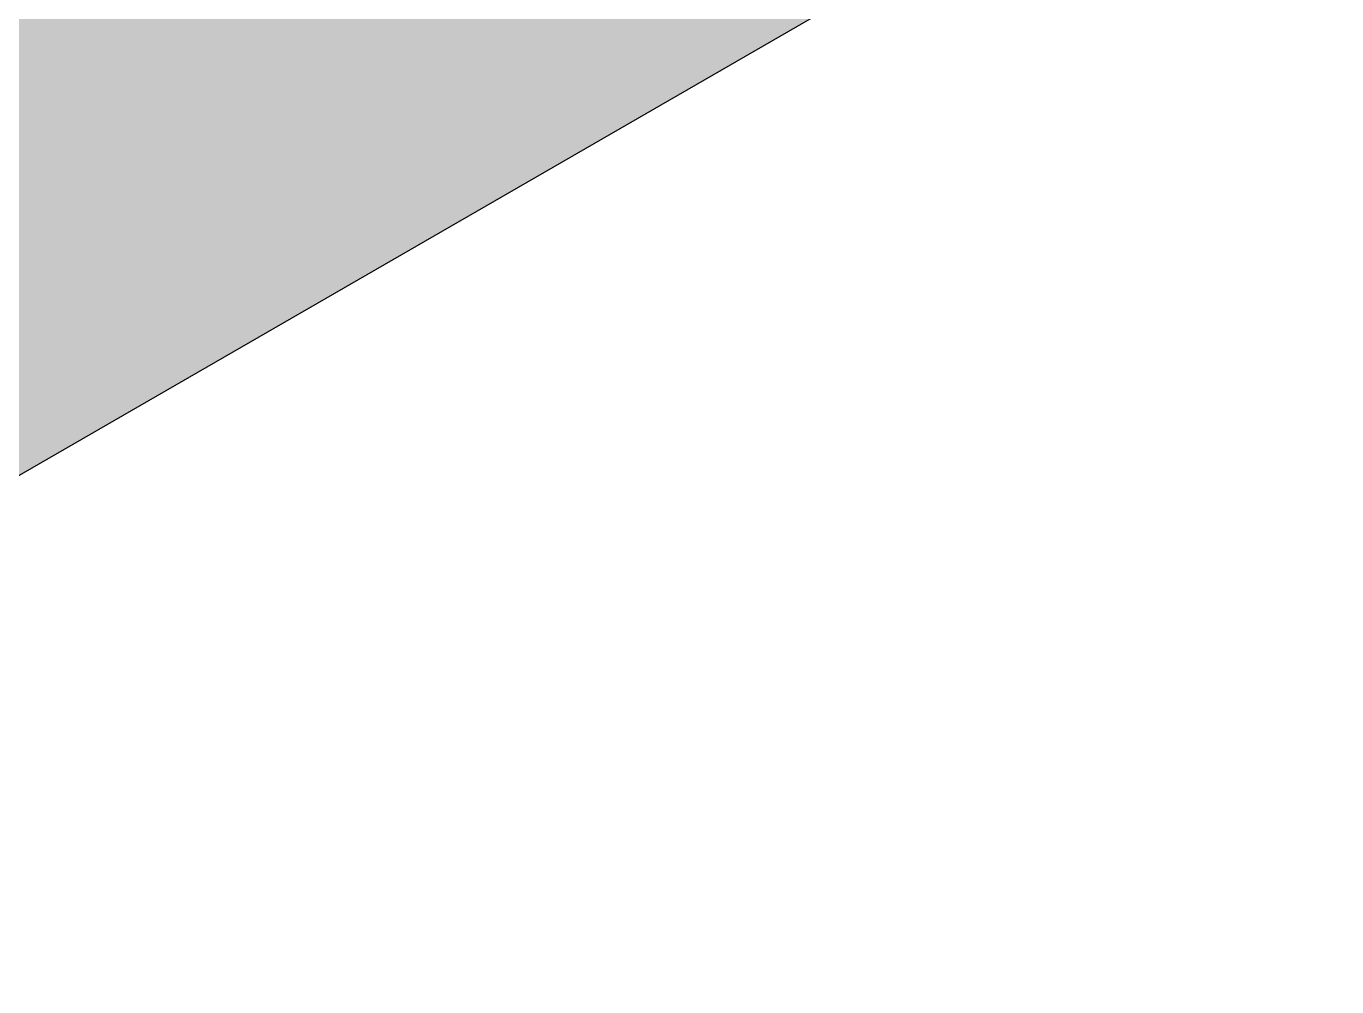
# Model space of a CAD drawing. Extents: x 0 to 297, y 0 to 210.
# Drawn here: x 240.23 to 261.83, y 134.27 to 150.1 of the extents above; entities that cross this region are included whole.
import ezdxf

# ---------------------------------------------------------------- set-up
doc = ezdxf.new("R2010")
doc.units = 0
doc.layers.add('SOMBRA', color=8, linetype='CONTINUOUS')
doc.layers.add('VISIBLE', color=7, linetype='CONTINUOUS')

msp = doc.modelspace()

# ---------------------------------------------------------------- linework, layer by layer
at = {"layer": 'SOMBRA', "color": 253}
for points in [[(260.8315, 174.9701), (265.8094, 177.1344), (208.5337, 144.0663)], [(260.8315, 174.9701), (208.5337, 144.9238), (259.7943, 174.5191)], [(260.8315, 174.9701), (208.5337, 144.0663), (208.5337, 144.7759)], [(260.8315, 174.9701), (208.5337, 144.7759), (208.5337, 144.9238)], [(208.5337, 144.9238), (254.9197, 172.3997), (259.7943, 174.5191)], [(208.5337, 145.6187), (252.3231, 171.2707), (254.9197, 172.3997)], [(208.5337, 144.9238), (208.5337, 145.6187), (254.9197, 172.3997)], [(208.5337, 145.9889), (250.1163, 170.3112), (252.3231, 171.2707)], [(208.5337, 145.6187), (208.5337, 145.9889), (252.3231, 171.2707)], [(208.5337, 146.3035), (245.225, 168.1845), (250.1163, 170.3112)], [(208.5337, 145.9889), (208.5337, 146.3035), (250.1163, 170.3112)], [(208.5337, 147.0007), (243.9345, 167.6233), (245.225, 168.1845)], [(208.5337, 146.3035), (208.5337, 147.0007), (245.225, 168.1845)], [(208.5337, 147.1847), (240.1641, 165.984), (243.9345, 167.6233)], [(208.5337, 147.0007), (208.5337, 147.1847), (243.9345, 167.6233)]]:
    msp.add_solid(points, dxfattribs=at)
at = {"layer": 'SOMBRA', "color": 252}
for points in [[(211.7628, 145.0784), (208.5337, 144.0663), (265.8094, 177.1344)], [(211.7628, 145.0784), (265.8094, 177.1344), (266.5475, 176.7083)], [(217.0975, 146.7504), (211.7628, 145.0784), (266.5475, 176.7083)], [(217.0975, 146.7504), (266.5475, 176.7083), (267.7668, 176.0043)], [(220.6109, 147.8515), (217.0975, 146.7504), (267.7668, 176.0043)], [(220.6109, 147.8515), (267.7668, 176.0043), (268.5699, 175.5407)], [(223.0096, 148.6033), (220.6109, 147.8515), (268.5699, 175.5407)], [(223.0096, 148.6033), (268.5699, 175.5407), (269.1182, 175.2241)], [(264.9473, 162.6636), (282.78, 175.5014), (225.5043, 142.4333)], [(224.6611, 149.1209), (223.0096, 148.6033), (269.1182, 175.2241)], [(224.6611, 149.1209), (269.1182, 175.2241), (269.4957, 175.0062)], [(225.771, 149.4688), (224.6611, 149.1209), (269.4957, 175.0062)], [(225.771, 149.4688), (269.4957, 175.0062), (269.7493, 174.8597)], [(226.4574, 149.6839), (225.771, 149.4688), (269.7493, 174.8597)], [(226.4574, 149.6839), (269.7493, 174.8597), (269.9062, 174.7691)], [(226.7859, 149.7869), (226.4574, 149.6839), (269.9062, 174.7691)], [(226.7859, 149.7869), (269.9062, 174.7691), (269.9813, 174.7258)], [(264.5278, 161.6159), (226.7859, 149.7869), (269.9813, 174.7258)], [(282.78, 167.9059), (282.78, 169.3187), (239.4089, 144.2784)], [(282.78, 169.3187), (251.001, 152.6236), (239.4089, 144.2784)], [(282.78, 167.3365), (282.78, 167.9059), (229.4989, 137.1441)], [(282.78, 167.9059), (239.4089, 144.2784), (229.4989, 137.1441)], [(225.5043, 134.2684), (279.5509, 166.3244), (282.78, 167.3365)], [(282.78, 167.3365), (229.4989, 137.1441), (225.5043, 134.2684)], [(224.7662, 134.6945), (274.2162, 164.6524), (279.5509, 166.3244)], [(225.5043, 134.2684), (224.7662, 134.6945), (279.5509, 166.3244)], [(223.5469, 135.3985), (270.7028, 163.5513), (274.2162, 164.6524)], [(224.7662, 134.6945), (223.5469, 135.3985), (274.2162, 164.6524)], [(222.7438, 135.8621), (268.3041, 162.7995), (270.7028, 163.5513)], [(223.5469, 135.3985), (222.7438, 135.8621), (270.7028, 163.5513)], [(222.1955, 136.1787), (266.6526, 162.2819), (268.3041, 162.7995)], [(222.7438, 135.8621), (222.1955, 136.1787), (268.3041, 162.7995)], [(251.001, 152.6236), (264.9473, 162.6636), (225.5043, 139.8912)], [(264.9473, 162.6636), (225.5043, 142.4333), (225.5043, 139.8912)], [(221.8181, 136.3966), (265.5427, 161.934), (266.6526, 162.2819)], [(222.1955, 136.1787), (221.8181, 136.3966), (266.6526, 162.2819)], [(221.5644, 136.5431), (264.8563, 161.7189), (265.5427, 161.934)], [(221.8181, 136.3966), (221.5644, 136.5431), (265.5427, 161.934)], [(221.4075, 136.6337), (221.3324, 136.677), (264.5278, 161.6159)], [(221.4075, 136.6337), (264.5278, 161.6159), (264.8563, 161.7189)], [(221.5644, 136.5431), (221.4075, 136.6337), (264.8563, 161.7189)], [(221.6859, 136.8812), (226.7859, 149.7869), (264.5278, 161.6159)], [(239.4089, 144.2784), (251.001, 152.6236), (225.5043, 137.9031)], [(251.001, 152.6236), (225.5043, 139.8912), (225.5043, 137.9031)]]:
    msp.add_solid(points, dxfattribs=at)
at = {"layer": 'SOMBRA', "color": 254}
for points in [[(280.2483, 176.9631), (279.7533, 177.2489), (232.6927, 150.0785)], [(279.7533, 177.2489), (233.6377, 151.0835), (232.6927, 150.0785)], [(280.836, 176.6238), (280.2483, 176.9631), (231.517, 148.828)], [(280.2483, 176.9631), (232.6927, 150.0785), (231.517, 148.828)], [(281.5212, 176.2282), (280.836, 176.6238), (230.1212, 147.3435)], [(280.836, 176.6238), (231.517, 148.828), (230.1212, 147.3435)], [(282.3165, 175.769), (281.5212, 176.2282), (228.494, 145.613)], [(281.5212, 176.2282), (230.1212, 147.3435), (228.494, 145.613)], [(212.2139, 150.1066), (212.3612, 150.0215), (256.7191, 175.6315)], [(212.3612, 150.0215), (234.5946, 152.1012), (256.7191, 175.6315)], [(282.78, 175.5014), (282.3165, 175.769), (226.605, 143.604)], [(282.3165, 175.769), (228.494, 145.613), (226.605, 143.604)], [(282.78, 175.5014), (226.605, 143.604), (225.5043, 142.4333)]]:
    msp.add_solid(points, dxfattribs=at)
at = {"layer": 'VISIBLE'}
msp.add_line((225.5043, 134.2684), (282.78, 167.3365), dxfattribs=at)

doc.saveas('drawing.dxf')
